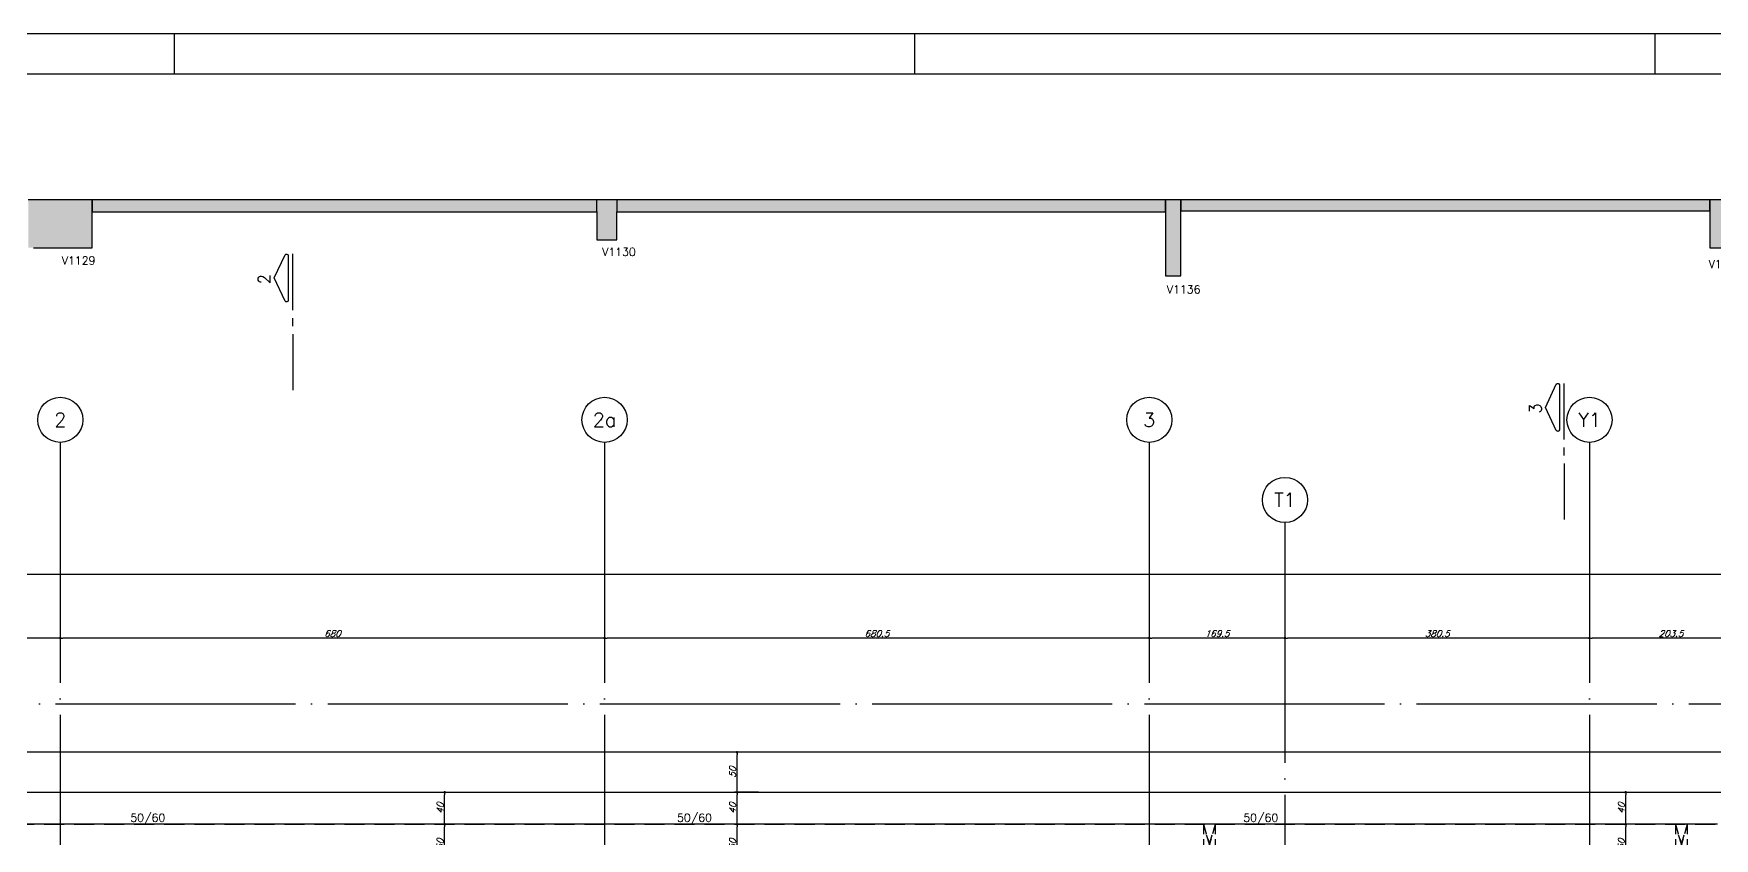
# Model space of a CAD drawing. Extents: x -4723 to 4922, y -2048 to 2452.
# Drawn here: x -2653 to -553, y 1447 to 2452 of the extents above; entities that cross this region are included whole.
import ezdxf
from ezdxf.enums import TextEntityAlignment as Align

# ---------------------------------------------------------------- set-up
doc = ezdxf.new("R2010")
doc.units = 0
doc.header["$LTSCALE"] = 50
doc.header["$MEASUREMENT"] = 0
for name, pattern in [('DASHED', [0.75, 0.5, -0.25]), ('EIXO', [6.8, 6, -0.4, 0, -0.4]), ('HIDDEN', [0.375, 0.25, -0.125])]:
    doc.linetypes.add(name, pattern=pattern)
doc.layers.get('0').update_dxf_attribs({"linetype": 'CONTINUOUS'})
doc.layers.get('DEFPOINTS').update_dxf_attribs({"linetype": 'CONTINUOUS'})
for name, color, linetype in [('71', 6, 'CONTINUOUS'), ('F-CORTE', 4, 'CONTINUOUS'), ('F-CORTE-INDICAÇÃO', 4, 'CONTINUOUS'), ('F-COTAS', 106, 'CONTINUOUS'), ('F-EIXO', 12, 'EIXO'), ('F-FURO-PAREDE', 2, 'HIDDEN'), ('F-LAJES', 3, 'CONTINUOUS'), ('F-MARGEM', 1, 'CONTINUOUS'), ('F-SOLIDO-CORTE', 71, 'CONTINUOUS'), ('F-TEXTO', 6, 'CONTINUOUS'), ('F-TEXTO-YELLOW', 2, 'CONTINUOUS'), ('F-VIGAS', 3, 'CONTINUOUS'), ('F-VIGAS-DIM', 2, 'CONTINUOUS')]:
    doc.layers.add(name, color=color, linetype=linetype)
doc.styles.add('CP-TEXT-INCL', font='simplex.shx', dxfattribs={"oblique": 20})
doc.styles.add('MCP', font='simplex.shx')
doc.styles.add('ROMANS', font='simplex.shx')
doc.dimstyles.new('CP-COTAS-50', dxfattribs={"dimscale": 0.64, "dimtxt": 12.5, "dimasz": 5, "dimexe": 5, "dimexo": 5, "dimgap": 2.5, "dimtad": 1, "dimdec": 1, "dimdsep": 46, "dimtxsty": 'CP-TEXT-INCL', "dimblk1": 'DOT', "dimblk2": 'DOT', "dimsah": 1, "dimcen": 9, "dimclrd": 256, "dimclre": 256, "dimclrt": 256, "dimadec": 0, "dimazin": 0, "dimtfac": 1, "dimtdec": 1, "dimtmove": 2, "dimatfit": 3, "dimldrblk": 'DOT', "dimfxl": 0, "dimtolj": 1, "dimarcsym": 0})

# ---------------------------------------------------------------- blocks, each defined once
blk = doc.blocks.new('*U10')
at = {"layer": 'F-CORTE-INDICAÇÃO'}
for p, q in [((70, 0), (0, 0)), ((80, 0), (90, 0)), ((100, 0), (170, 0))]:
    blk.add_line(p, q, dxfattribs=at)
blk.add_lwpolyline([(112, 6, -0.802585), (111.2, 9.8), (140, 23.3), (168.8, 9.8, -0.802585), (168, 6)], format="xyb", close=True, dxfattribs=at)
at = {"layer": 'F-CORTE-INDICAÇÃO', "style": 'ROMANS'}
blk.add_attdef('CORTE', text='', height=15, dxfattribs=at).set_placement((140, 35.8), align=Align.MIDDLE_CENTER)
at = {"layer": 'F-CORTE-INDICAÇÃO', "color": 2, "style": 'ROMANS'}
blk.add_attdef('FOLHA', text='', height=12, dxfattribs=at).set_placement((140, -10), align=Align.MIDDLE_CENTER)
blk = doc.blocks.new('_DOT')
at = {"color": 0, "linetype": 'ByBlock'}
blk.add_line((-0.5, 0), (-1, 0), dxfattribs=at)
at = {"color": 0, "linetype": 'ByBlock', "const_width": 0.5}
blk.add_lwpolyline([(-0.25, 0, 1), (0.25, 0, 1)], format="xyb", close=True, dxfattribs=at)
blk = doc.blocks.new('*D22')
at = {"layer": 'DEFPOINTS', "color": 0, "linetype": 'Continuous', "transparency": 16777216}
for p in [(-2139.8, 1464.5), (-2139.8, 1464.5), (-2139.8, 1414.5)]:
    blk.add_point(p, dxfattribs=at)
at = {"layer": 'F-COTAS', "linetype": 'Continuous', "lineweight": -2, "transparency": 16777216}
blk.add_line((-2139.8, 1417.7), (-2139.8, 1461.3), dxfattribs=at)
at = {"layer": 'F-COTAS', "linetype": 'Continuous', "lineweight": -2, "transparency": 16777216, "xscale": 3.2, "yscale": 3.2, "zscale": 3.2}
for p, rotation in [((-2139.8, 1464.5), 90), ((-2139.8, 1414.5), 270)]:
    blk.add_blockref('_DOT', p, dxfattribs=dict(at, rotation=rotation))
at = {"layer": 'F-COTAS', "linetype": 'Continuous', "transparency": 16777216, "insert": (-2145.4, 1439.5), "char_height": 8, "attachment_point": 5, "rotation": 90, "style": 'CP-TEXT-INCL'}
blk.add_mtext('\\A1;50', dxfattribs=at)
blk = doc.blocks.new('*D23')
at = {"layer": 'DEFPOINTS', "color": 0, "linetype": 'Continuous', "transparency": 16777216}
for p in [(-2139.8, 1504.5), (-2139.8, 1504.5), (-2139.8, 1464.5)]:
    blk.add_point(p, dxfattribs=at)
at = {"layer": 'F-COTAS', "linetype": 'Continuous', "lineweight": -2, "transparency": 16777216}
blk.add_line((-2139.8, 1467.7), (-2139.8, 1501.3), dxfattribs=at)
at = {"layer": 'F-COTAS', "linetype": 'Continuous', "lineweight": -2, "transparency": 16777216, "xscale": 3.2, "yscale": 3.2, "zscale": 3.2}
for p, rotation in [((-2139.8, 1504.5), 90), ((-2139.8, 1464.5), 270)]:
    blk.add_blockref('_DOT', p, dxfattribs=dict(at, rotation=rotation))
at = {"layer": 'F-COTAS', "linetype": 'Continuous', "transparency": 16777216, "insert": (-2145.4, 1484.5), "char_height": 8, "attachment_point": 5, "rotation": 90, "style": 'CP-TEXT-INCL'}
blk.add_mtext('\\A1;40', dxfattribs=at)
blk = doc.blocks.new('*D30')
at = {"layer": 'DEFPOINTS', "color": 0, "linetype": 'Continuous', "transparency": 16777216}
for p in [(-1774.5, 1464.5), (-1774.5, 1464.5), (-1774.5, 1414.5)]:
    blk.add_point(p, dxfattribs=at)
at = {"layer": 'F-COTAS', "linetype": 'Continuous', "lineweight": -2, "transparency": 16777216}
blk.add_line((-1774.5, 1417.7), (-1774.5, 1461.3), dxfattribs=at)
at = {"layer": 'F-COTAS', "linetype": 'Continuous', "lineweight": -2, "transparency": 16777216, "xscale": 3.2, "yscale": 3.2, "zscale": 3.2}
for p, rotation in [((-1774.5, 1464.5), 90), ((-1774.5, 1414.5), 270)]:
    blk.add_blockref('_DOT', p, dxfattribs=dict(at, rotation=rotation))
at = {"layer": 'F-COTAS', "linetype": 'Continuous', "transparency": 16777216, "insert": (-1780.1, 1439.5), "char_height": 8, "attachment_point": 5, "rotation": 90, "style": 'CP-TEXT-INCL'}
blk.add_mtext('\\A1;50', dxfattribs=at)
blk = doc.blocks.new('*D31')
at = {"layer": 'DEFPOINTS', "color": 0, "linetype": 'Continuous', "transparency": 16777216}
for p in [(-1774.5, 1504.5), (-1774.5, 1504.5), (-1774.5, 1464.5)]:
    blk.add_point(p, dxfattribs=at)
at = {"layer": 'F-COTAS', "linetype": 'Continuous', "lineweight": -2, "transparency": 16777216}
blk.add_line((-1774.5, 1467.7), (-1774.5, 1501.3), dxfattribs=at)
at = {"layer": 'F-COTAS', "linetype": 'Continuous', "lineweight": -2, "transparency": 16777216, "xscale": 3.2, "yscale": 3.2, "zscale": 3.2}
for p, rotation in [((-1774.5, 1504.5), 90), ((-1774.5, 1464.5), 270)]:
    blk.add_blockref('_DOT', p, dxfattribs=dict(at, rotation=rotation))
at = {"layer": 'F-COTAS', "linetype": 'Continuous', "transparency": 16777216, "insert": (-1780.1, 1484.5), "char_height": 8, "attachment_point": 5, "rotation": 90, "style": 'CP-TEXT-INCL'}
blk.add_mtext('\\A1;40', dxfattribs=at)
blk = doc.blocks.new('*D41')
at = {"layer": 'DEFPOINTS', "color": 0, "linetype": 'Continuous', "transparency": 16777216}
for p in [(-664.2, 1464.5), (-664.2, 1464.5), (-664.2, 1414.5)]:
    blk.add_point(p, dxfattribs=at)
at = {"layer": 'F-COTAS', "linetype": 'Continuous', "lineweight": -2, "transparency": 16777216}
blk.add_line((-664.2, 1417.7), (-664.2, 1461.3), dxfattribs=at)
at = {"layer": 'F-COTAS', "linetype": 'Continuous', "lineweight": -2, "transparency": 16777216, "xscale": 3.2, "yscale": 3.2, "zscale": 3.2}
for p, rotation in [((-664.2, 1464.5), 90), ((-664.2, 1414.5), 270)]:
    blk.add_blockref('_DOT', p, dxfattribs=dict(at, rotation=rotation))
at = {"layer": 'F-COTAS', "linetype": 'Continuous', "transparency": 16777216, "insert": (-669.8, 1439.5), "char_height": 8, "attachment_point": 5, "rotation": 90, "style": 'CP-TEXT-INCL'}
blk.add_mtext('\\A1;50', dxfattribs=at)
blk = doc.blocks.new('*D42')
at = {"layer": 'DEFPOINTS', "color": 0, "linetype": 'Continuous', "transparency": 16777216}
for p in [(-664.2, 1504.5), (-664.2, 1504.5), (-664.2, 1464.5)]:
    blk.add_point(p, dxfattribs=at)
at = {"layer": 'F-COTAS', "linetype": 'Continuous', "lineweight": -2, "transparency": 16777216}
blk.add_line((-664.2, 1467.7), (-664.2, 1501.3), dxfattribs=at)
at = {"layer": 'F-COTAS', "linetype": 'Continuous', "lineweight": -2, "transparency": 16777216, "xscale": 3.2, "yscale": 3.2, "zscale": 3.2}
for p, rotation in [((-664.2, 1504.5), 90), ((-664.2, 1464.5), 270)]:
    blk.add_blockref('_DOT', p, dxfattribs=dict(at, rotation=rotation))
at = {"layer": 'F-COTAS', "linetype": 'Continuous', "transparency": 16777216, "insert": (-669.8, 1484.5), "char_height": 8, "attachment_point": 5, "rotation": 90, "style": 'CP-TEXT-INCL'}
blk.add_mtext('\\A1;40', dxfattribs=at)
blk = doc.blocks.new('*D141')
at = {"layer": 'DEFPOINTS', "color": 0, "linetype": 'Continuous', "transparency": 16777216}
for p in [(-1774.5, 1554.5), (-1744.3, 1554.5), (-1744.3, 1504.5)]:
    blk.add_point(p, dxfattribs=at)
at = {"layer": 'F-COTAS', "linetype": 'Continuous', "lineweight": -2, "transparency": 16777216}
for p, q in [((-1747.5, 1554.5), (-1777.7, 1554.5)), ((-1774.5, 1507.7), (-1774.5, 1551.3)), ((-1747.5, 1504.5), (-1777.7, 1504.5))]:
    blk.add_line(p, q, dxfattribs=at)
at = {"layer": 'F-COTAS', "linetype": 'Continuous', "lineweight": -2, "transparency": 16777216, "xscale": 3.2, "yscale": 3.2, "zscale": 3.2}
for p, rotation in [((-1774.5, 1554.5), 90), ((-1774.5, 1504.5), 270)]:
    blk.add_blockref('_DOT', p, dxfattribs=dict(at, rotation=rotation))
at = {"layer": 'F-COTAS', "linetype": 'Continuous', "transparency": 16777216, "insert": (-1780.1, 1529.5), "char_height": 8, "attachment_point": 5, "rotation": 90, "style": 'CP-TEXT-INCL'}
blk.add_mtext('\\A1;50', dxfattribs=at)
blk = doc.blocks.new('*U160')
at = {"layer": 'F-EIXO'}
blk.add_line((0, 0), (0, -2755), dxfattribs=at)
at = {"layer": 'F-EIXO', "color": 2, "linetype": 'Continuous'}
blk.add_circle((0, 28.2072), 28.2072, dxfattribs=at)
at = {"layer": 'F-TEXTO', "style": 'ROMANS'}
blk.add_attdef('EIXO', text='', height=17.5, rotation=360, dxfattribs=at).set_placement((0, 28.2072), align=Align.MIDDLE_CENTER)
blk = doc.blocks.new('*U162')
at = {"layer": 'F-EIXO'}
blk.add_line((0, 0), (0, -2755), dxfattribs=at)
at = {"layer": 'F-EIXO', "color": 2, "linetype": 'Continuous'}
blk.add_circle((0, 28.2072), 28.2072, dxfattribs=at)
at = {"layer": 'F-TEXTO', "style": 'ROMANS'}
blk.add_attdef('EIXO', text='', height=17.5, rotation=360, dxfattribs=at).set_placement((0, 28.2072), align=Align.MIDDLE_CENTER)
blk = doc.blocks.new('*U173')
at = {"layer": 'F-EIXO'}
blk.add_line((0, 0), (0, -2755), dxfattribs=at)
at = {"layer": 'F-EIXO', "color": 2, "linetype": 'Continuous'}
blk.add_circle((0, 28.2072), 28.2072, dxfattribs=at)
at = {"layer": 'F-TEXTO', "style": 'ROMANS'}
blk.add_attdef('EIXO', text='', height=17.5, rotation=360, dxfattribs=at).set_placement((0, 28.2072), align=Align.MIDDLE_CENTER)
blk = doc.blocks.new('*U170')
at = {"layer": 'F-EIXO'}
blk.add_line((0, 0), (7197, 0), dxfattribs=at)
at = {"layer": 'F-TEXTO', "style": 'ROMANS'}
blk.add_attdef('EIXO', text='', height=17.5, dxfattribs=at).set_placement((-28.2072, 0), align=Align.MIDDLE_CENTER)
blk = doc.blocks.new('*U180')
at = {"layer": 'F-EIXO'}
blk.add_line((0, 0), (0, -2655), dxfattribs=at)
at = {"layer": 'F-EIXO', "color": 2, "linetype": 'Continuous'}
blk.add_circle((0, 28.2), 28.2, dxfattribs=at)
at = {"layer": 'F-TEXTO', "style": 'ROMANS'}
blk.add_attdef('EIXO', text='', height=17.5, rotation=360, dxfattribs=at).set_placement((0, 28.2), align=Align.MIDDLE_CENTER)
blk = doc.blocks.new('*U179')
at = {"layer": 'F-EIXO'}
blk.add_line((0, 0), (0, -2755), dxfattribs=at)
at = {"layer": 'F-EIXO', "color": 2, "linetype": 'Continuous'}
blk.add_circle((0, 28.2072), 28.2072, dxfattribs=at)
at = {"layer": 'F-TEXTO', "style": 'ROMANS'}
blk.add_attdef('EIXO', text='', height=17.5, rotation=360, dxfattribs=at).set_placement((0, 28.2072), align=Align.MIDDLE_CENTER)
blk = doc.blocks.new('A0-4L_900')
at = {"layer": 'F-MARGEM', "color": 2}
for p, q in [((44.9, 90), (44.9, 89)), ((63.4, 90), (63.4, 89)), ((81.9, 90), (81.9, 89))]:
    blk.add_line(p, q, dxfattribs=at)
blk.add_lwpolyline([(0, 0), (0, 90), (192.9, 90), (192.9, 0)], close=True, dxfattribs=at)
at = {"layer": 'F-MARGEM', "color": 7}
blk.add_lwpolyline([(2.5, 89), (191.9, 89), (191.9, 1), (2.5, 1)], close=True, dxfattribs=at)
blk = doc.blocks.new('*D231')
at = {"layer": 'DEFPOINTS', "color": 0, "linetype": 'Continuous', "transparency": 16777216}
for p in [(3259.5, 1776.9), (-3490, 1504.5), (3259.5, 1504.5)]:
    blk.add_point(p, dxfattribs=at)
at = {"layer": 'F-COTAS', "linetype": 'Continuous', "lineweight": -2, "transparency": 16777216}
for p, q in [((-3490, 1507.7), (-3490, 1780.1)), ((-3486.8, 1776.9), (3256.3, 1776.9)), ((3259.5, 1507.7), (3259.5, 1780.1))]:
    blk.add_line(p, q, dxfattribs=at)
at = {"layer": 'F-COTAS', "linetype": 'Continuous', "lineweight": -2, "transparency": 16777216, "xscale": 3.2, "yscale": 3.2, "zscale": 3.2, "rotation": 180}
blk.add_blockref('_DOT', (-3490, 1776.9), dxfattribs=at)
at = {"layer": 'F-COTAS', "linetype": 'Continuous', "lineweight": -2, "transparency": 16777216, "xscale": 3.2, "yscale": 3.2, "zscale": 3.2}
blk.add_blockref('_DOT', (3259.5, 1776.9), dxfattribs=at)
at = {"layer": 'F-COTAS', "linetype": 'Continuous', "transparency": 16777216, "insert": (-115.2, 1782.5), "char_height": 8, "attachment_point": 5, "style": 'CP-TEXT-INCL'}
blk.add_mtext('\\A1;6749.5', dxfattribs=at)
blk = doc.blocks.new('*D247')
at = {"layer": 'DEFPOINTS', "color": 0, "linetype": 'Continuous', "transparency": 16777216}
for p in [(-709.5, 1701.1), (-506, 1701.1), (-709.5, 1697.1)]:
    blk.add_point(p, dxfattribs=at)
at = {"layer": 'F-COTAS', "linetype": 'Continuous', "lineweight": -2, "transparency": 16777216}
for p, q in [((-709.5, 1697.9), (-709.5, 1693.9)), ((-509.2, 1697.1), (-706.3, 1697.1)), ((-506, 1697.9), (-506, 1693.9))]:
    blk.add_line(p, q, dxfattribs=at)
at = {"layer": 'F-COTAS', "linetype": 'Continuous', "lineweight": -2, "transparency": 16777216, "xscale": 3.2, "yscale": 3.2, "zscale": 3.2, "rotation": 180}
blk.add_blockref('_DOT', (-709.5, 1697.1), dxfattribs=at)
at = {"layer": 'F-COTAS', "linetype": 'Continuous', "lineweight": -2, "transparency": 16777216, "xscale": 3.2, "yscale": 3.2, "zscale": 3.2}
blk.add_blockref('_DOT', (-506, 1697.1), dxfattribs=at)
at = {"layer": 'F-COTAS', "linetype": 'Continuous', "transparency": 16777216, "insert": (-607.8, 1702.7), "char_height": 8, "attachment_point": 5, "style": 'CP-TEXT-INCL'}
blk.add_mtext('\\A1;203.5', dxfattribs=at)
blk = doc.blocks.new('*D248')
at = {"layer": 'DEFPOINTS', "color": 0, "linetype": 'Continuous', "transparency": 16777216}
for p in [(-1090, 1701.1), (-709.5, 1701.1), (-1090, 1697.1)]:
    blk.add_point(p, dxfattribs=at)
at = {"layer": 'F-COTAS', "linetype": 'Continuous', "lineweight": -2, "transparency": 16777216}
for p, q in [((-1090, 1697.9), (-1090, 1693.9)), ((-712.7, 1697.1), (-1086.8, 1697.1)), ((-709.5, 1697.9), (-709.5, 1693.9))]:
    blk.add_line(p, q, dxfattribs=at)
at = {"layer": 'F-COTAS', "linetype": 'Continuous', "lineweight": -2, "transparency": 16777216, "xscale": 3.2, "yscale": 3.2, "zscale": 3.2, "rotation": 180}
blk.add_blockref('_DOT', (-1090, 1697.1), dxfattribs=at)
at = {"layer": 'F-COTAS', "linetype": 'Continuous', "lineweight": -2, "transparency": 16777216, "xscale": 3.2, "yscale": 3.2, "zscale": 3.2}
blk.add_blockref('_DOT', (-709.5, 1697.1), dxfattribs=at)
at = {"layer": 'F-COTAS', "linetype": 'Continuous', "transparency": 16777216, "insert": (-899.8, 1702.7), "char_height": 8, "attachment_point": 5, "style": 'CP-TEXT-INCL'}
blk.add_mtext('\\A1;380.5', dxfattribs=at)
blk = doc.blocks.new('*D249')
at = {"layer": 'DEFPOINTS', "color": 0, "linetype": 'Continuous', "transparency": 16777216}
for p in [(-1259.5, 1701.1), (-1090, 1701.1), (-1259.5, 1697.1)]:
    blk.add_point(p, dxfattribs=at)
at = {"layer": 'F-COTAS', "linetype": 'Continuous', "lineweight": -2, "transparency": 16777216}
for p, q in [((-1259.5, 1697.9), (-1259.5, 1693.9)), ((-1093.2, 1697.1), (-1256.3, 1697.1)), ((-1090, 1697.9), (-1090, 1693.9))]:
    blk.add_line(p, q, dxfattribs=at)
at = {"layer": 'F-COTAS', "linetype": 'Continuous', "lineweight": -2, "transparency": 16777216, "xscale": 3.2, "yscale": 3.2, "zscale": 3.2, "rotation": 180}
blk.add_blockref('_DOT', (-1259.5, 1697.1), dxfattribs=at)
at = {"layer": 'F-COTAS', "linetype": 'Continuous', "lineweight": -2, "transparency": 16777216, "xscale": 3.2, "yscale": 3.2, "zscale": 3.2}
blk.add_blockref('_DOT', (-1090, 1697.1), dxfattribs=at)
at = {"layer": 'F-COTAS', "linetype": 'Continuous', "transparency": 16777216, "insert": (-1174.8, 1702.7), "char_height": 8, "attachment_point": 5, "style": 'CP-TEXT-INCL'}
blk.add_mtext('\\A1;169.5', dxfattribs=at)
blk = doc.blocks.new('*D250')
at = {"layer": 'DEFPOINTS', "color": 0, "linetype": 'Continuous', "transparency": 16777216}
for p in [(-1940, 1701.1), (-1259.5, 1701.1), (-1940, 1697.1)]:
    blk.add_point(p, dxfattribs=at)
at = {"layer": 'F-COTAS', "linetype": 'Continuous', "lineweight": -2, "transparency": 16777216}
for p, q in [((-1940, 1697.9), (-1940, 1693.9)), ((-1262.7, 1697.1), (-1936.8, 1697.1)), ((-1259.5, 1697.9), (-1259.5, 1693.9))]:
    blk.add_line(p, q, dxfattribs=at)
at = {"layer": 'F-COTAS', "linetype": 'Continuous', "lineweight": -2, "transparency": 16777216, "xscale": 3.2, "yscale": 3.2, "zscale": 3.2, "rotation": 180}
blk.add_blockref('_DOT', (-1940, 1697.1), dxfattribs=at)
at = {"layer": 'F-COTAS', "linetype": 'Continuous', "lineweight": -2, "transparency": 16777216, "xscale": 3.2, "yscale": 3.2, "zscale": 3.2}
blk.add_blockref('_DOT', (-1259.5, 1697.1), dxfattribs=at)
at = {"layer": 'F-COTAS', "linetype": 'Continuous', "transparency": 16777216, "insert": (-1599.8, 1702.7), "char_height": 8, "attachment_point": 5, "style": 'CP-TEXT-INCL'}
blk.add_mtext('\\A1;680.5', dxfattribs=at)
blk = doc.blocks.new('*D251')
at = {"layer": 'DEFPOINTS', "color": 0, "linetype": 'Continuous', "transparency": 16777216}
for p in [(-2620, 1701.1), (-1940, 1701.1), (-2620, 1697.1)]:
    blk.add_point(p, dxfattribs=at)
at = {"layer": 'F-COTAS', "linetype": 'Continuous', "lineweight": -2, "transparency": 16777216}
for p, q in [((-2620, 1697.9), (-2620, 1693.9)), ((-1943.2, 1697.1), (-2616.8, 1697.1)), ((-1940, 1697.9), (-1940, 1693.9))]:
    blk.add_line(p, q, dxfattribs=at)
at = {"layer": 'F-COTAS', "linetype": 'Continuous', "lineweight": -2, "transparency": 16777216, "xscale": 3.2, "yscale": 3.2, "zscale": 3.2, "rotation": 180}
blk.add_blockref('_DOT', (-2620, 1697.1), dxfattribs=at)
at = {"layer": 'F-COTAS', "linetype": 'Continuous', "lineweight": -2, "transparency": 16777216, "xscale": 3.2, "yscale": 3.2, "zscale": 3.2}
blk.add_blockref('_DOT', (-1940, 1697.1), dxfattribs=at)
at = {"layer": 'F-COTAS', "linetype": 'Continuous', "transparency": 16777216, "insert": (-2280, 1702.7), "char_height": 8, "attachment_point": 5, "style": 'CP-TEXT-INCL'}
blk.add_mtext('\\A1;680', dxfattribs=at)
blk = doc.blocks.new('*D252')
at = {"layer": 'DEFPOINTS', "color": 0, "linetype": 'Continuous', "transparency": 16777216}
for p in [(-3300, 1701.1), (-2620, 1701.1), (-3300, 1697.1)]:
    blk.add_point(p, dxfattribs=at)
at = {"layer": 'F-COTAS', "linetype": 'Continuous', "lineweight": -2, "transparency": 16777216}
for p, q in [((-3300, 1697.9), (-3300, 1693.9)), ((-2623.2, 1697.1), (-3296.8, 1697.1)), ((-2620, 1697.9), (-2620, 1693.9))]:
    blk.add_line(p, q, dxfattribs=at)
at = {"layer": 'F-COTAS', "linetype": 'Continuous', "lineweight": -2, "transparency": 16777216, "xscale": 3.2, "yscale": 3.2, "zscale": 3.2, "rotation": 180}
blk.add_blockref('_DOT', (-3300, 1697.1), dxfattribs=at)
at = {"layer": 'F-COTAS', "linetype": 'Continuous', "lineweight": -2, "transparency": 16777216, "xscale": 3.2, "yscale": 3.2, "zscale": 3.2}
blk.add_blockref('_DOT', (-2620, 1697.1), dxfattribs=at)
at = {"layer": 'F-COTAS', "linetype": 'Continuous', "transparency": 16777216, "insert": (-2960, 1702.7), "char_height": 8, "attachment_point": 5, "style": 'CP-TEXT-INCL'}
blk.add_mtext('\\A1;680', dxfattribs=at)

msp = doc.modelspace()

# ---------------------------------------------------------------- hatches: boundary and pattern name
at = {"layer": 'F-SOLIDO-CORTE', "linetype": 'Continuous'}
for points in [[(-2587.832, 2244.454), (-2596.662, 2244.454), (-2607.08, 2244.454), (-2617.321, 2244.454), (-2625.65, 2244.454), (-2630.744, 2244.454), (-2631.914, 2244.454), (-2638.455, 2244.454), (-2660, 2244.454), (-2660, 2239.548), (-2660, 2223.389), (-2660, 2184.454), (-2653.459, 2184.454), (-2631.914, 2184.454), (-2630.744, 2184.454), (-2625.65, 2184.454), (-2617.321, 2184.454), (-2607.08, 2184.454), (-2596.662, 2184.454), (-2587.832, 2184.454), (-2582.008, 2184.454), (-2580, 2184.454), (-2580, 2189.359), (-2580, 2205.518), (-2580, 2244.454), (-2582.008, 2244.454)], [(-2580, 2244.454), (-2580, 2243.227), (-2580, 2239.188), (-2580, 2229.454), (-2528.451, 2229.454), (-2358.651, 2229.454), (-2357.407, 2229.454), (-2353.364, 2229.454), (-2338.918, 2229.454), (-2298.349, 2229.454), (-2220.359, 2229.454), (-2115.888, 2229.454), (-1949.5, 2229.454), (-1949.5, 2234.173), (-1949.5, 2240.138), (-1949.5, 2244.454), (-2115.888, 2244.454), (-2163.797, 2244.454), (-2298.349, 2244.454), (-2311.289, 2244.454), (-2353.364, 2244.454), (-2354.595, 2244.454), (-2358.651, 2244.454), (-2410.2, 2244.454)], [(-1383.491, 2244.454), (-1419.588, 2244.454), (-1497.146, 2244.454), (-1607.415, 2244.454), (-1769.342, 2244.454), (-1771.785, 2244.454), (-1775.705, 2244.454), (-1780.459, 2244.454), (-1844.015, 2244.454), (-1924.5, 2244.454), (-1924.5, 2239.734), (-1924.5, 2233.757), (-1924.5, 2229.454), (-1860.944, 2229.454), (-1780.459, 2229.454), (-1775.705, 2229.454), (-1771.785, 2229.454), (-1769.342, 2229.454), (-1607.415, 2229.454), (-1529.857, 2229.454), (-1419.588, 2229.454), (-1383.491, 2229.454), (-1308.923, 2229.454), (-1239, 2229.454), (-1239, 2234.173), (-1239, 2238.599), (-1239, 2244.454), (-1313.569, 2244.454)], [(-1239, 2214.563), (-1239, 2186.535), (-1239, 2149.454), (-1231.584, 2149.454), (-1225.606, 2149.454), (-1220, 2149.454), (-1220, 2179.344), (-1220, 2207.372), (-1220, 2244.454), (-1225.978, 2244.454), (-1231.584, 2244.454), (-1239, 2244.454)], [(-1214, 2244.454), (-1216.342, 2244.454), (-1218.23, 2244.454), (-1220, 2244.454), (-1220, 2240.049), (-1220, 2235.918), (-1220, 2230.454), (-1218.112, 2230.454), (-1216.342, 2230.454), (-1214, 2230.454), (-1126.89, 2230.454), (-989.638, 2230.454), (-939.579, 2230.454), (-880.783, 2230.454), (-562, 2230.454), (-561.295, 2230.454), (-560.467, 2230.454), (-559, 2230.454), (-559, 2233.744), (-559, 2237.609), (-559, 2244.454), (-560.467, 2244.454), (-561.172, 2244.454), (-562, 2244.454), (-880.783, 2244.454), (-923.046, 2244.454), (-989.638, 2244.454), (-1105.426, 2244.454)], [(-559, 2230.352), (-559, 2213.789), (-559, 2184.454), (-549.71, 2184.454), (-545.245, 2184.454), (-540, 2184.454), (-540, 2198.555), (-540, 2215.118), (-540, 2244.454), (-544.465, 2244.454), (-549.71, 2244.454), (-559, 2244.454)]]:
    msp.add_hatch(color=256, dxfattribs=at).paths.add_polyline_path(points, flags=16)
msp.add_hatch(color=256, dxfattribs=at).paths.add_polyline_path([(-1949.5, 2244.454), (-1949.5, 2194.454), (-1924.5, 2194.454), (-1924.5, 2244.454)])

# ---------------------------------------------------------------- linework, layer by layer
at = {"layer": '71', "color": 2}
msp.add_line((615, 1554.5), (-3430, 1554.5), dxfattribs=at)
at = {"layer": '71', "color": 1, "linetype": 'DASHED'}
msp.add_line((-3390, 1464.5), (615, 1464.5), dxfattribs=at)
at = {"layer": 'F-CORTE', "linetype": 'Continuous'}
for points in [[(-2653.459, 2184.454), (-2631.914, 2184.454), (-2630.744, 2184.454), (-2625.65, 2184.454), (-2617.321, 2184.454), (-2607.08, 2184.454), (-2596.662, 2184.454), (-2587.832, 2184.454), (-2582.008, 2184.454), (-2580, 2184.454), (-2580, 2189.359), (-2580, 2205.518), (-2580, 2229.454), (-2528.451, 2229.454), (-2358.651, 2229.454), (-2357.407, 2229.454), (-2353.364, 2229.454), (-2338.918, 2229.454), (-2298.349, 2229.454), (-2220.359, 2229.454), (-2115.888, 2229.454), (-1949.5, 2229.454), (-1949.5, 2234.173), (-1949.5, 2240.138), (-1949.5, 2244.454), (-2580, 2244.454), (-2587.832, 2244.454), (-2660, 2244.454)], [(-1949.5, 2244.454), (-1949.5, 2244.454)], [(-1924.5, 2244.454), (-1924.5, 2244.454), (-1949.5, 2244.454)], [(-1949.5, 2229.454), (-1949.5, 2194.454), (-1924.5, 2194.454), (-1924.5, 2229.454)], [(-549.71, 2244.454), (-559, 2244.454), (-1214, 2244.454), (-1220, 2244.454), (-1225.978, 2244.454), (-1231.584, 2244.454), (-1239, 2244.454), (-1383.491, 2244.454), (-1924.5, 2244.454), (-1924.5, 2239.734), (-1924.5, 2233.757), (-1924.5, 2229.454), (-1860.944, 2229.454), (-1780.459, 2229.454), (-1775.705, 2229.454), (-1771.785, 2229.454), (-1769.342, 2229.454), (-1607.415, 2229.454), (-1529.857, 2229.454), (-1419.588, 2229.454), (-1383.491, 2229.454), (-1308.923, 2229.454), (-1239, 2229.454), (-1239, 2214.563), (-1239, 2149.454), (-1231.584, 2149.454), (-1225.606, 2149.454), (-1220, 2149.454), (-1220, 2179.344), (-1220, 2207.372), (-1220, 2230.454), (-1218.112, 2230.454), (-1216.342, 2230.454), (-1214, 2230.454), (-1126.89, 2230.454), (-989.638, 2230.454), (-939.579, 2230.454), (-880.783, 2230.454), (-562, 2230.454), (-561.295, 2230.454), (-560.467, 2230.454), (-559, 2230.454)], [(-559, 2230.454), (-559, 2230.352), (-559, 2184.454), (-549.71, 2184.454)]]:
    msp.add_lwpolyline(points, dxfattribs=at)
at = {"layer": 'F-FURO-PAREDE'}
for points in [[(-1184.4, 1439.5), (-1191.9, 1414.5), (-1176.9, 1414.5), (-1184.4, 1439.5), (-1176.9, 1414.5), (-1176.9, 1464.5), (-1184.4, 1439.5), (-1176.9, 1464.5), (-1191.9, 1464.5), (-1184.4, 1439.5), (-1191.9, 1464.5), (-1191.9, 1414.5), (-1184.4, 1439.5)], [(-594.6, 1439.5), (-602.1, 1414.5), (-587.1, 1414.5), (-594.6, 1439.5), (-587.1, 1414.5), (-587.1, 1464.5), (-594.6, 1439.5), (-587.1, 1464.5), (-602.1, 1464.5), (-594.6, 1439.5), (-602.1, 1464.5), (-602.1, 1414.5), (-594.6, 1439.5)]]:
    msp.add_lwpolyline(points, dxfattribs=at)
at = {"layer": 'F-LAJES', "linetype": 'Continuous'}
msp.add_line((-3490, 1504.5), (615, 1504.5), dxfattribs=at)
at = {"layer": 'F-SOLIDO-CORTE', "linetype": 'Continuous'}
for points in [[(-2587.832, 2244.454), (-2596.662, 2244.454), (-2607.08, 2244.454), (-2617.321, 2244.454), (-2625.65, 2244.454), (-2630.744, 2244.454), (-2631.914, 2244.454), (-2638.455, 2244.454), (-2660, 2244.454)], [(-2653.459, 2184.454), (-2631.914, 2184.454), (-2630.744, 2184.454), (-2625.65, 2184.454), (-2617.321, 2184.454), (-2607.08, 2184.454), (-2596.662, 2184.454), (-2587.832, 2184.454), (-2582.008, 2184.454), (-2580, 2184.454), (-2580, 2189.359), (-2580, 2205.518), (-2580, 2244.454), (-2582.008, 2244.454), (-2587.832, 2244.454)], [(-2580, 2244.454), (-2580, 2243.227), (-2580, 2239.188), (-2580, 2229.454), (-2528.451, 2229.454), (-2358.651, 2229.454), (-2357.407, 2229.454), (-2353.364, 2229.454), (-2338.918, 2229.454), (-2298.349, 2229.454), (-2220.359, 2229.454), (-2115.888, 2229.454), (-1949.5, 2229.454), (-1949.5, 2234.173), (-1949.5, 2240.138), (-1949.5, 2244.454), (-2115.888, 2244.454), (-2163.797, 2244.454), (-2298.349, 2244.454), (-2311.289, 2244.454), (-2353.364, 2244.454), (-2354.595, 2244.454), (-2358.651, 2244.454), (-2410.2, 2244.454), (-2580, 2244.454)], [(-1383.491, 2244.454), (-1419.588, 2244.454), (-1497.146, 2244.454), (-1607.414, 2244.454), (-1769.342, 2244.454), (-1771.786, 2244.454), (-1775.705, 2244.454), (-1780.459, 2244.454), (-1844.015, 2244.454), (-1924.5, 2244.454), (-1924.5, 2239.734), (-1924.5, 2233.757), (-1924.5, 2229.454), (-1860.944, 2229.454), (-1780.459, 2229.454), (-1775.705, 2229.454), (-1771.786, 2229.454), (-1769.342, 2229.454), (-1607.414, 2229.454), (-1529.857, 2229.454), (-1419.588, 2229.454), (-1383.491, 2229.454), (-1308.923, 2229.454), (-1239, 2229.454), (-1239, 2234.173), (-1239, 2238.599), (-1239, 2244.454), (-1313.569, 2244.454), (-1383.491, 2244.454)], [(-1239, 2214.563), (-1239, 2186.535), (-1239, 2149.454), (-1231.584, 2149.454), (-1225.606, 2149.454), (-1220, 2149.454), (-1220, 2179.344), (-1220, 2207.372), (-1220, 2244.454), (-1225.978, 2244.454), (-1231.584, 2244.454), (-1239, 2244.454), (-1239, 2214.563)], [(-1214, 2244.454), (-1216.342, 2244.454), (-1218.23, 2244.454), (-1220, 2244.454), (-1220, 2240.049), (-1220, 2235.918), (-1220, 2230.454), (-1218.112, 2230.454), (-1216.342, 2230.454), (-1214, 2230.454), (-1126.891, 2230.454), (-989.638, 2230.454), (-939.579, 2230.454), (-880.783, 2230.454), (-562, 2230.454), (-561.295, 2230.454), (-560.467, 2230.454), (-559, 2230.454), (-559, 2233.744), (-559, 2237.609), (-559, 2244.454), (-560.467, 2244.454), (-561.172, 2244.454), (-562, 2244.454), (-880.783, 2244.454), (-923.046, 2244.454), (-989.638, 2244.454), (-1105.426, 2244.454), (-1214, 2244.454)], [(-559, 2230.352), (-559, 2213.789), (-559, 2184.454), (-549.71, 2184.454), (-545.245, 2184.454), (-540, 2184.454), (-540, 2198.555), (-540, 2215.118), (-540, 2244.454), (-544.465, 2244.454), (-549.71, 2244.454), (-559, 2244.454), (-559, 2230.352)]]:
    msp.add_lwpolyline(points, dxfattribs=at)
at = {"layer": 'F-VIGAS'}
for points in [[(-2620, 1464.5), (-3390, 1464.5)], [(-1937, 1464.5), (-2620, 1464.5)], [(-1229.5, 1464.5), (-1937, 1464.5)], [(-549.5, 1464.5), (-1229.5, 1464.5)]]:
    msp.add_lwpolyline(points, dxfattribs=at)

# ---------------------------------------------------------------- block references
at = {"layer": 'F-CORTE-INDICAÇÃO', "linetype": 'Continuous'}
ref = msp.add_blockref('*U10', (-2329.421, 2006.723), dxfattribs=dict(at, rotation=90))
ref.add_attrib('CORTE', '2', dxfattribs={"height": 15, "rotation": 90, "style": 'ROMANS'}).set_placement((-2365.184, 2145.294), align=Align.MIDDLE_CENTER)
ref = msp.add_blockref('*U10', (-741.146, 1845.109), dxfattribs=dict(at, rotation=90))
ref.add_attrib('CORTE', '3', dxfattribs={"height": 15, "rotation": 90, "style": 'ROMANS'}).set_placement((-776.909, 1983.68), align=Align.MIDDLE_CENTER)
at = {"layer": 'F-EIXO', "linetype": 'Continuous'}
for name, p, values in [('*U173', (-2620, 1941.357), {'EIXO': '2'}), ('*U162', (-1940, 1941.357), {'EIXO': '2a'}), ('*U179', (-1259.5, 1941.357), {'EIXO': '3'}), ('*U160', (-709.5, 1941.357), {'EIXO': 'Y1'}), ('*U180', (-1090, 1841.357), {'EIXO': 'T1'})]:
    msp.add_blockref(name, p, dxfattribs=at).add_auto_attribs(values)
msp.add_blockref('*U170', (-3646.32, 1615), dxfattribs=at)
at = {"layer": 'F-MARGEM', "linetype": 'Continuous', "xscale": 50, "yscale": 50, "zscale": 50}
msp.add_blockref('A0-4L_900', (-4722.805, -2048.155), dxfattribs=at)

# ---------------------------------------------------------------- texts
at = {"layer": 'F-TEXTO-YELLOW', "linetype": 'Continuous', "style": 'MCP'}
for s, p in [('V1130', (-1942.983, 2174.319)), ('V1129', (-2618.043, 2163.533)), ('V1137', (-560.559, 2159.087)), ('V1136', (-1237.493, 2127.415))]:
    msp.add_text(s, height=10, dxfattribs=at).set_placement(p)
at = {"layer": 'F-VIGAS-DIM', "linetype": 'Continuous', "style": 'MCP'}
for p in [(-2532.5, 1467.625), (-1849.5, 1467.625), (-1142, 1467.625)]:
    msp.add_text('50/60', height=10, dxfattribs=at).set_placement(p)

# ---------------------------------------------------------------- dimensions: what is measured, and where the dimension line sits
at = {"layer": 'F-COTAS', "linetype": 'Continuous'}
for base, p1, p2, picture, middle in [((3259.5, 1776.883), (-3490, 1504.5), (3259.5, 1504.5), '*D231', (-115.25, 1782.483)), ((-3300, 1697.104), (-2620, 1701.104), (-3300, 1701.104), '*D252', (-2960, 1702.704)), ((-2620, 1697.104), (-1940, 1701.104), (-2620, 1701.104), '*D251', (-2280, 1702.704)), ((-1940, 1697.104), (-1259.5, 1701.104), (-1940, 1701.104), '*D250', (-1599.75, 1702.704)), ((-1259.5, 1697.104), (-1090, 1701.104), (-1259.5, 1701.104), '*D249', (-1174.75, 1702.704)), ((-1090, 1697.104), (-709.5, 1701.104), (-1090, 1701.104), '*D248', (-899.75, 1702.704)), ((-709.5, 1697.104), (-506, 1701.104), (-709.5, 1701.104), '*D247', (-607.75, 1702.704))]:
    dim = msp.add_linear_dim(base=base, p1=p1, p2=p2, dimstyle='CP-COTAS-50', dxfattribs=at)
    dim.commit()
    dim.dimension.update_dxf_attribs({"geometry": picture, "text_midpoint": middle})
for base, p1, p2, angle, picture, middle in [((-1774.456, 1554.5), (-1744.345, 1504.5), (-1744.345, 1554.5), 90, '*D141', (-1780.056, 1529.5)), ((-2139.826, 1504.5), (-2139.826, 1464.5), (-2139.826, 1504.5), 270, '*D23', (-2145.426, 1484.5)), ((-1774.456, 1504.5), (-1774.456, 1464.5), (-1774.456, 1504.5), 270, '*D31', (-1780.056, 1484.5)), ((-664.217, 1504.5), (-664.217, 1464.5), (-664.217, 1504.5), 270, '*D42', (-669.817, 1484.5)), ((-2139.826, 1464.5), (-2139.826, 1414.5), (-2139.826, 1464.5), 270, '*D22', (-2145.426, 1439.5)), ((-1774.456, 1464.5), (-1774.456, 1414.5), (-1774.456, 1464.5), 270, '*D30', (-1780.056, 1439.5)), ((-664.217, 1464.5), (-664.217, 1414.5), (-664.217, 1464.5), 270, '*D41', (-669.817, 1439.5))]:
    dim = msp.add_linear_dim(base=base, p1=p1, p2=p2, angle=angle, dimstyle='CP-COTAS-50', dxfattribs=at)
    dim.commit()
    dim.dimension.update_dxf_attribs({"geometry": picture, "text_midpoint": middle})

doc.saveas('drawing.dxf')
